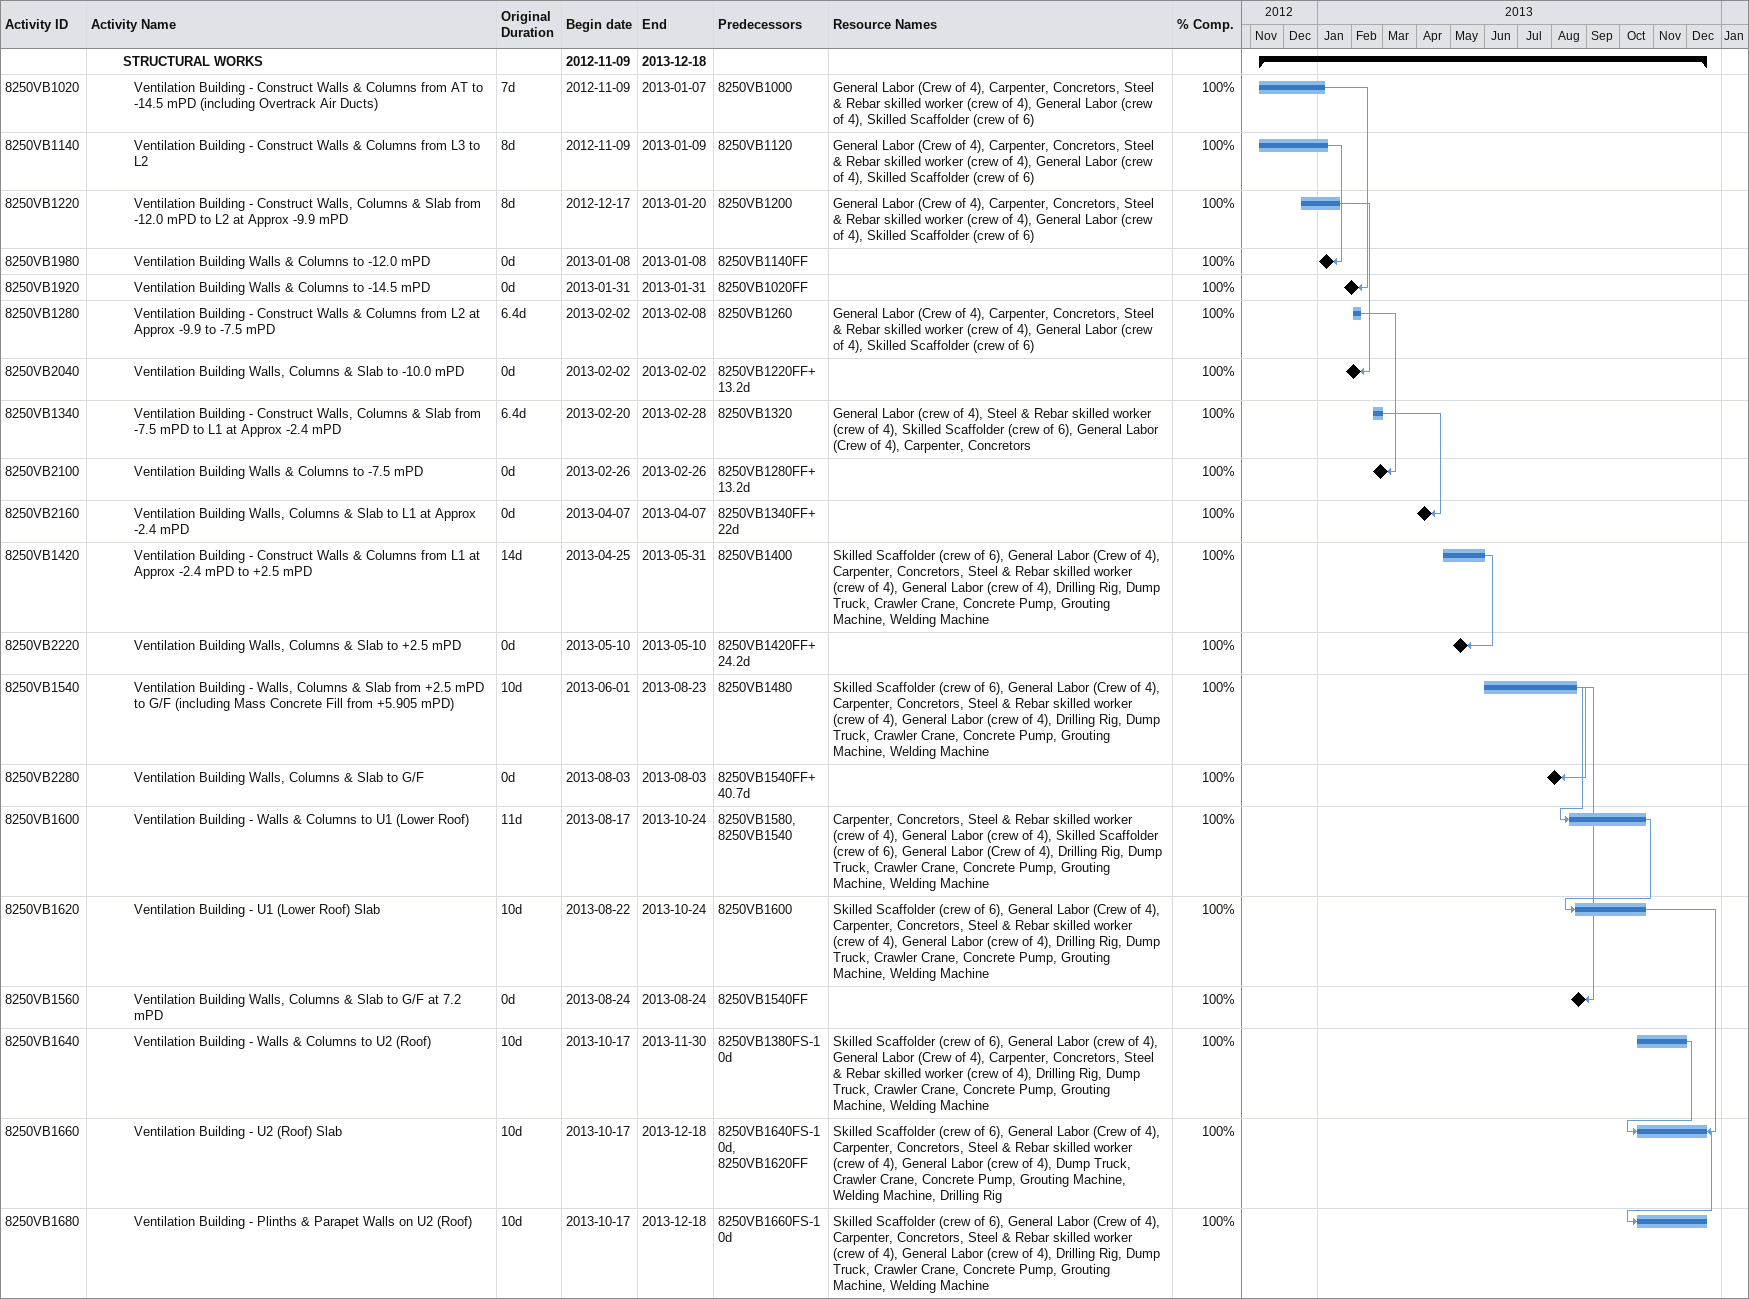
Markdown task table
| ID | Level | Task | Original duration | Start | Finish | Predecessors | Resources | % complete |
|---|---|---|---|---|---|---|---|---|
|  | 4 | **STRUCTURAL WORKS** |  | 2012-11-09 | 2013-12-18 |  |  |  |
| 8250VB1020 | 5 | Ventilation Building - Construct Walls & Columns from AT to -14.5 mPD (including Overtrack Air Ducts) | 7d | 2012-11-09 | 2013-01-07 | 8250VB1000 | General Labor (Crew of 4), Carpenter, Concretors, Steel & Rebar skilled worker (crew of 4), General Labor (crew of 4), Skilled Scaffolder (crew of 6) | 100 |
| 8250VB1140 | 5 | Ventilation Building - Construct Walls & Columns from L3 to L2 | 8d | 2012-11-09 | 2013-01-09 | 8250VB1120 | General Labor (Crew of 4), Carpenter, Concretors, Steel & Rebar skilled worker (crew of 4), General Labor (crew of 4), Skilled Scaffolder (crew of 6) | 100 |
| 8250VB1220 | 5 | Ventilation Building - Construct Walls, Columns & Slab from -12.0 mPD to L2 at Approx -9.9 mPD | 8d | 2012-12-17 | 2013-01-20 | 8250VB1200 | General Labor (Crew of 4), Carpenter, Concretors, Steel & Rebar skilled worker (crew of 4), General Labor (crew of 4), Skilled Scaffolder (crew of 6) | 100 |
| 8250VB1980 | 5 | Ventilation Building Walls & Columns to -12.0 mPD | 0d | 2013-01-08 | 2013-01-08 | 8250VB1140FF |  | 100 |
| 8250VB1920 | 5 | Ventilation Building Walls & Columns to -14.5 mPD | 0d | 2013-01-31 | 2013-01-31 | 8250VB1020FF |  | 100 |
| 8250VB1280 | 5 | Ventilation Building - Construct Walls & Columns from L2 at Approx -9.9 to -7.5 mPD | 6.4d | 2013-02-02 | 2013-02-08 | 8250VB1260 | General Labor (Crew of 4), Carpenter, Concretors, Steel & Rebar skilled worker (crew of 4), General Labor (crew of 4), Skilled Scaffolder (crew of 6) | 100 |
| 8250VB2040 | 5 | Ventilation Building Walls, Columns & Slab to -10.0 mPD | 0d | 2013-02-02 | 2013-02-02 | 8250VB1220FF+13.2d |  | 100 |
| 8250VB1340 | 5 | Ventilation Building - Construct Walls, Columns & Slab from -7.5 mPD to L1 at Approx -2.4 mPD | 6.4d | 2013-02-20 | 2013-02-28 | 8250VB1320 | General Labor (crew of 4), Steel & Rebar skilled worker (crew of 4), Skilled Scaffolder (crew of 6), General Labor (Crew of 4), Carpenter, Concretors | 100 |
| 8250VB2100 | 5 | Ventilation Building Walls & Columns to -7.5 mPD | 0d | 2013-02-26 | 2013-02-26 | 8250VB1280FF+13.2d |  | 100 |
| 8250VB2160 | 5 | Ventilation Building Walls, Columns & Slab to L1 at Approx -2.4 mPD | 0d | 2013-04-07 | 2013-04-07 | 8250VB1340FF+22d |  | 100 |
| 8250VB1420 | 5 | Ventilation Building - Construct Walls & Columns from L1 at Approx -2.4 mPD to +2.5 mPD | 14d | 2013-04-25 | 2013-05-31 | 8250VB1400 | Skilled Scaffolder (crew of 6), General Labor (Crew of 4), Carpenter, Concretors, Steel & Rebar skilled worker (crew of 4), General Labor (crew of 4), Drilling Rig, Dump Truck, Crawler Crane, Concrete Pump, Grouting Machine, Welding Machine | 100 |
| 8250VB2220 | 5 | Ventilation Building Walls, Columns & Slab to +2.5 mPD | 0d | 2013-05-10 | 2013-05-10 | 8250VB1420FF+24.2d |  | 100 |
| 8250VB1540 | 5 | Ventilation Building - Walls, Columns & Slab from +2.5 mPD to G/F (including Mass Concrete Fill from +5.905 mPD) | 10d | 2013-06-01 | 2013-08-23 | 8250VB1480 | Skilled Scaffolder (crew of 6), General Labor (Crew of 4), Carpenter, Concretors, Steel & Rebar skilled worker (crew of 4), General Labor (crew of 4), Drilling Rig, Dump Truck, Crawler Crane, Concrete Pump, Grouting Machine, Welding Machine | 100 |
| 8250VB2280 | 5 | Ventilation Building Walls, Columns & Slab to G/F | 0d | 2013-08-03 | 2013-08-03 | 8250VB1540FF+40.7d |  | 100 |
| 8250VB1600 | 5 | Ventilation Building - Walls & Columns to U1 (Lower Roof) | 11d | 2013-08-17 | 2013-10-24 | 8250VB1580, 8250VB1540 | Carpenter, Concretors, Steel & Rebar skilled worker (crew of 4), General Labor (crew of 4), Skilled Scaffolder (crew of 6), General Labor (Crew of 4), Drilling Rig, Dump Truck, Crawler Crane, Concrete Pump, Grouting Machine, Welding Machine | 100 |
| 8250VB1620 | 5 | Ventilation Building - U1 (Lower Roof) Slab | 10d | 2013-08-22 | 2013-10-24 | 8250VB1600 | Skilled Scaffolder (crew of 6), General Labor (Crew of 4), Carpenter, Concretors, Steel & Rebar skilled worker (crew of 4), General Labor (crew of 4), Drilling Rig, Dump Truck, Crawler Crane, Concrete Pump, Grouting Machine, Welding Machine | 100 |
| 8250VB1560 | 5 | Ventilation Building Walls, Columns & Slab to G/F at 7.2 mPD | 0d | 2013-08-24 | 2013-08-24 | 8250VB1540FF |  | 100 |
| 8250VB1640 | 5 | Ventilation Building - Walls & Columns to U2 (Roof) | 10d | 2013-10-17 | 2013-11-30 | 8250VB1380FS-10d | Skilled Scaffolder (crew of 6), General Labor (crew of 4), General Labor (Crew of 4), Carpenter, Concretors, Steel & Rebar skilled worker (crew of 4), Drilling Rig, Dump Truck, Crawler Crane, Concrete Pump, Grouting Machine, Welding Machine | 100 |
| 8250VB1660 | 5 | Ventilation Building - U2 (Roof) Slab | 10d | 2013-10-17 | 2013-12-18 | 8250VB1640FS-10d, 8250VB1620FF | Skilled Scaffolder (crew of 6), General Labor (Crew of 4), Carpenter, Concretors, Steel & Rebar skilled worker (crew of 4), General Labor (crew of 4), Dump Truck, Crawler Crane, Concrete Pump, Grouting Machine, Welding Machine, Drilling Rig | 100 |
| 8250VB1680 | 5 | Ventilation Building - Plinths & Parapet Walls on U2 (Roof) | 10d | 2013-10-17 | 2013-12-18 | 8250VB1660FS-10d | Skilled Scaffolder (crew of 6), General Labor (Crew of 4), Carpenter, Concretors, Steel & Rebar skilled worker (crew of 4), General Labor (crew of 4), Drilling Rig, Dump Truck, Crawler Crane, Concrete Pump, Grouting Machine, Welding Machine | 100 |
